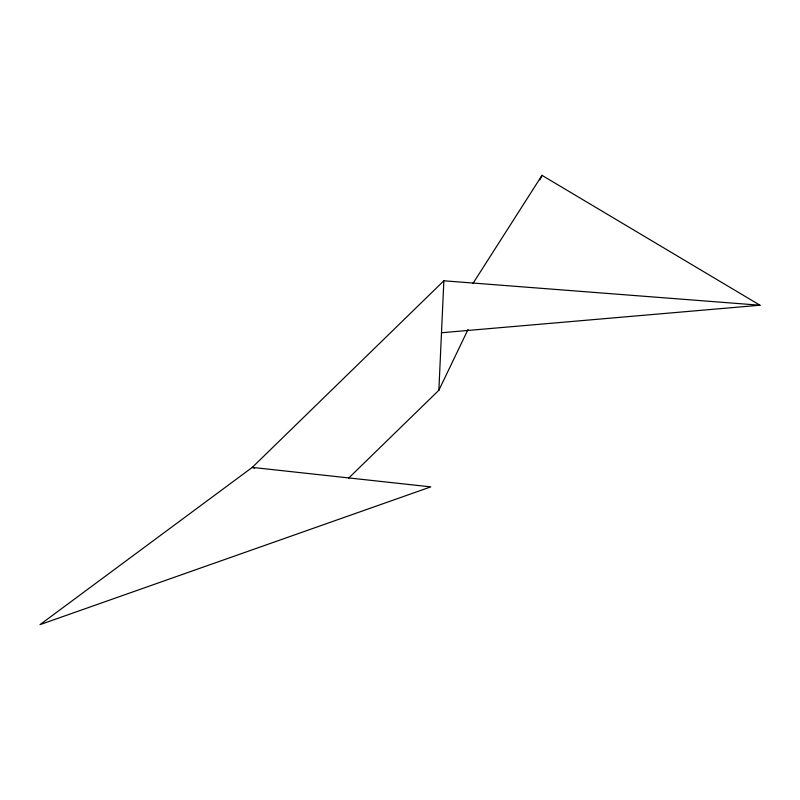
<?xml version="1.0" encoding="UTF-8"?>
<svg xmlns="http://www.w3.org/2000/svg" width="800" height="800" viewBox="0 0 800 800"><rect width="100%" height="100%" fill="white"/><g stroke="black" fill="none" stroke-linecap="round" stroke-linejoin="round"><path stroke-width="1.2" d="M348.57 478.19L438.87 390.25L443.86 280.79L760 305.23L542.01 175.36L472.98 283.43M438.87 390.25L468.03 329.49M539.85 179.86L542.01 175.36M443.86 280.79L252.26 467.4L40 624.64L430.8 486.88L252.26 467.4L254.6 468.2M441.49 332.74L760 305.23"/></g></svg>
